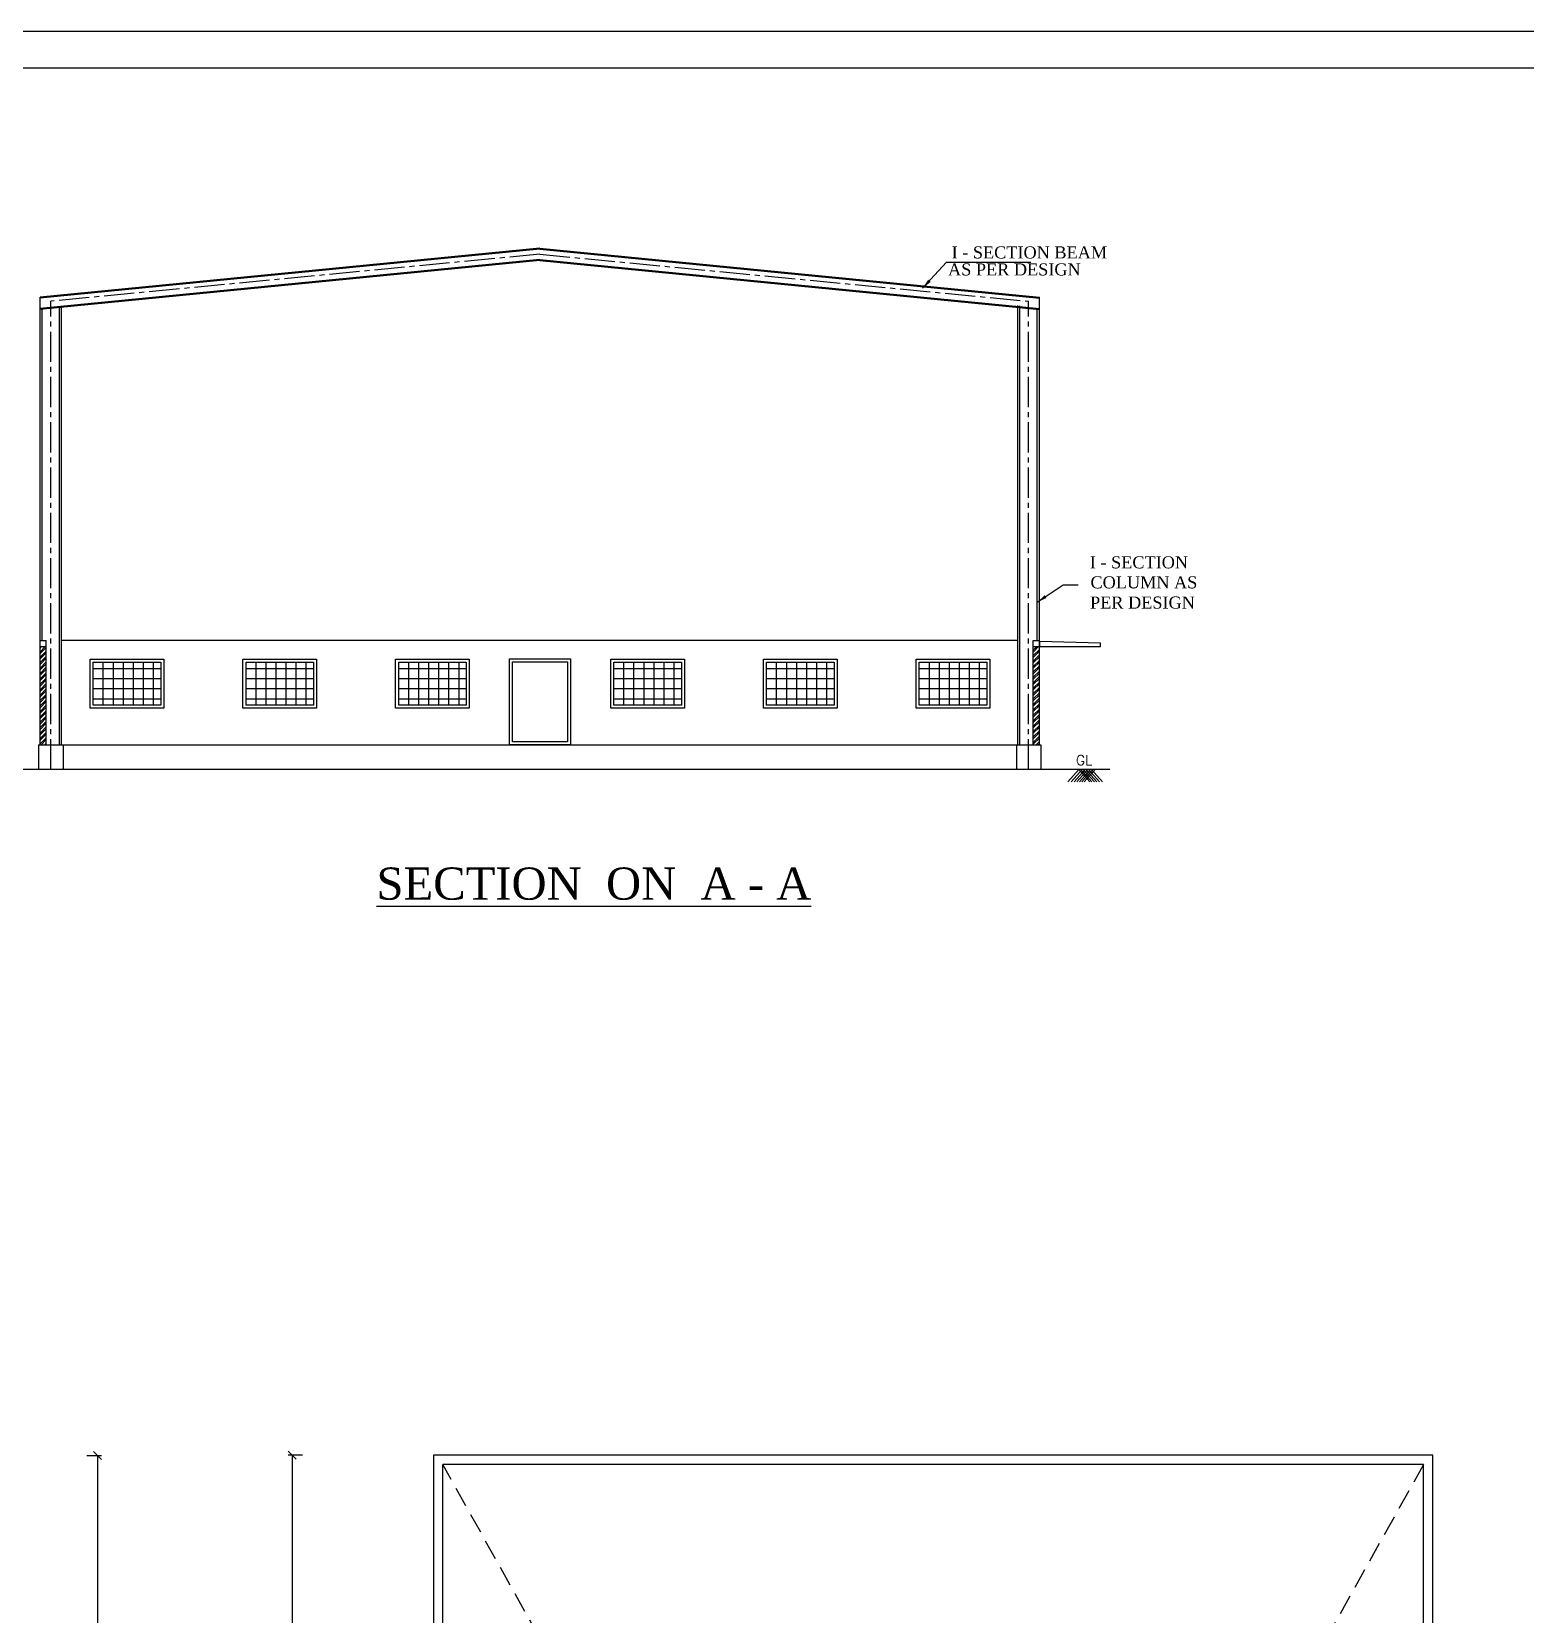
# Model space of a CAD drawing. Header units: metres. Extents: x 0 to 2856, y 0 to 1718.
# Drawn here: x 2762.16 to 2799.29, y 1651.28 to 1690.61 of the extents above; entities that cross this region are included whole.
import ezdxf

# ---------------------------------------------------------------- set-up
doc = ezdxf.new("R2010")
doc.units = ezdxf.units.M
doc.header["$MEASUREMENT"] = 0
doc.linetypes.add('CENTER2', pattern=[1.125, 0.75, -0.125, 0.125, -0.125])
doc.linetypes.add('HIDDEN', pattern=[0.375, 0.25, -0.125])
for name, color, linetype in [('dim', 12, 'Continuous'), ('hat', 5, 'Continuous'), ('hid', 174, 'HIDDEN')]:
    doc.layers.add(name, color=color, linetype=linetype)
doc.styles.add('rd', font='romand.shx')
doc.styles.add('Small', font='arial.ttf', dxfattribs={"height": 9})
doc.styles.add('Tahoma', font='times.ttf', dxfattribs={"height": 0.3})
doc.dimstyles.new('small', dxfattribs={"dimtxt": 0.23, "dimasz": 0.02, "dimexe": 0, "dimexo": 0, "dimgap": 0.09, "dimtad": 0, "dimdec": 0, "dimzin": 0, "dimdsep": 46, "dimlunit": 4, "dimtxsty": 'Small', "dimcen": 0.09, "dimclrd": 6, "dimclre": 4, "dimclrt": 7, "dimadec": 0, "dimazin": 0, "dimtfac": 1, "dimtdec": 0, "dimtofl": 0, "dimtmove": 0, "dimatfit": 3, "dimfxl": 0, "dimtolj": 1, "dimtzin": 0, "dimlwd": -1, "dimlwe": -1, "dimarcsym": 0})
doc.dimstyles.get("Standard").update_dxf_attribs({"dimtxt": 3, "dimasz": 3, "dimexe": 1, "dimexo": 1, "dimgap": 0.09, "dimtad": 0, "dimdec": 4, "dimzin": 2, "dimdsep": 46, "dimlunit": 4, "dimtxsty": 'rd', "dimblk": 'OBLIQUE', "dimcen": 0.09, "dimclrd": 12, "dimclre": 12, "dimclrt": 5, "dimadec": 0, "dimazin": 0, "dimtfac": 1, "dimtdec": 4, "dimtix": 1, "dimtmove": 2, "dimatfit": 3, "dimfxl": 0, "dimtolj": 1, "dimtzin": 0, "dimarcsym": 0})

# ---------------------------------------------------------------- blocks, each defined once
blk = doc.blocks.new('_Oblique')
at = {"color": 0, "linetype": 'ByBlock', "lineweight": -2}
blk.add_line((-0.5, -0.5), (0.5, 0.5), dxfattribs=at)
blk = doc.blocks.new('*D183')
at = {"layer": 'Defpoints', "color": 0}
for p in [(2763.431, 1655.226), (2763.79, 1655.226), (2763.431, 1611.43)]:
    blk.add_point(p, dxfattribs=at)
at = {"layer": 'dim', "color": 12, "lineweight": -2}
for p, q in [((2763.531, 1655.226), (2763.89, 1655.226)), ((2763.79, 1655.226), (2763.79, 1634.201)), ((2763.79, 1611.43), (2763.79, 1632.454)), ((2763.531, 1611.43), (2763.89, 1611.43))]:
    blk.add_line(p, q, dxfattribs=at)
at = {"layer": 'dim', "color": 12, "lineweight": -2, "xscale": 0.2, "yscale": 0.2, "zscale": 0.2}
for p, rotation in [((2763.79, 1655.226), 90), ((2763.79, 1611.43), 270)]:
    blk.add_blockref('_Oblique', p, dxfattribs=dict(at, rotation=rotation))
at = {"layer": 'dim', "color": 7, "insert": (2763.79, 1633.328), "char_height": 0.5, "attachment_point": 5, "rotation": 90, "style": 'rd'}
blk.add_mtext('\\A1;43.8', dxfattribs=at)
blk = doc.blocks.new('*D89')
at = {"layer": 'Defpoints', "color": 0}
for p in [(2768.991, 1655.236), (2768.631, 1611.431), (2768.991, 1611.431)]:
    blk.add_point(p, dxfattribs=at)
at = {"layer": 'dim', "color": 12, "lineweight": -2}
for p, q in [((2768.891, 1655.236), (2768.531, 1655.236)), ((2768.631, 1655.236), (2768.631, 1634.207)), ((2768.631, 1611.431), (2768.631, 1632.459)), ((2768.891, 1611.431), (2768.531, 1611.431))]:
    blk.add_line(p, q, dxfattribs=at)
at = {"layer": 'dim', "color": 12, "lineweight": -2, "xscale": 0.2, "yscale": 0.2, "zscale": 0.2}
for p, rotation in [((2768.631, 1655.236), 90), ((2768.631, 1611.431), 270)]:
    blk.add_blockref('_Oblique', p, dxfattribs=dict(at, rotation=rotation))
at = {"layer": 'dim', "color": 7, "insert": (2768.631, 1633.333), "char_height": 0.5, "attachment_point": 5, "rotation": 90, "style": 'rd'}
blk.add_mtext('\\A1;43.8', dxfattribs=at)

msp = doc.modelspace()

# ---------------------------------------------------------------- hatches: boundary and pattern name
at = {"linetype": 'Continuous', "lineweight": -2}
h = msp.add_hatch(dxfattribs=at)
h.set_pattern_fill('ANSI32', color=256, scale=0.254, style=0)
h.set_pattern_definition([(45, (1332.32228, 1836.95469), (-0.067351921, 0.067351921), []), (45, (1332.36718, 1836.95469), (-0.067351921, 0.067351921), [])])
h.paths.add_polyline_path([(2787.207, 1675.33), (2787.055, 1675.33), (2787.055, 1672.892), (2787.207, 1672.892)])
h.paths.add_polyline_path([(2762.518, 1675.33), (2762.366, 1675.33), (2762.366, 1672.892), (2762.518, 1672.892)])
at = {"layer": 'hat'}
h = msp.add_hatch(dxfattribs=at)
h.set_pattern_fill('ANSI37', color=256, scale=2, angle=45)
h.set_pattern_definition([(90, (215.68737, -374.21315), (-0.25, 1e-16), []), (180, (215.68737, -374.21315), (-1e-16, -0.25), [])])
h.paths.add_polyline_path([(2765.366, 1673.878), (2765.366, 1674.945), (2763.688, 1674.945), (2763.688, 1673.878)])
h = msp.add_hatch(dxfattribs=at)
h.set_pattern_fill('ANSI37', color=256, scale=2, angle=45)
h.set_pattern_definition([(90, (219.48367, -374.21315), (-0.25, 1e-16), []), (180, (219.48367, -374.21315), (-1e-16, -0.25), [])])
h.paths.add_polyline_path([(2769.162, 1673.878), (2769.162, 1674.945), (2767.485, 1674.945), (2767.485, 1673.878)])
h = msp.add_hatch(dxfattribs=at)
h.set_pattern_fill('ANSI37', color=256, scale=2, angle=45)
h.set_pattern_definition([(90, (223.27997, -374.21315), (-0.25, 1e-16), []), (180, (223.27997, -374.21315), (-1e-16, -0.25), [])])
h.paths.add_polyline_path([(2772.958, 1673.878), (2772.958, 1674.945), (2771.281, 1674.945), (2771.281, 1673.878)])
h = msp.add_hatch(dxfattribs=at)
h.set_pattern_fill('ANSI37', color=256, scale=2, angle=45)
h.set_pattern_definition([(90, (228.62997, -374.21315), (-0.25, 1e-16), []), (180, (228.62997, -374.21315), (-1e-16, -0.25), [])])
h.paths.add_polyline_path([(2778.308, 1673.878), (2778.308, 1674.945), (2776.631, 1674.945), (2776.631, 1673.878)])
h = msp.add_hatch(dxfattribs=at)
h.set_pattern_fill('ANSI37', color=256, scale=2, angle=45)
h.set_pattern_definition([(90, (232.42627, -374.21315), (-0.25, 1e-16), []), (180, (232.42627, -374.21315), (-1e-16, -0.25), [])])
h.paths.add_polyline_path([(2782.105, 1673.878), (2782.105, 1674.945), (2780.427, 1674.945), (2780.427, 1673.878)])
h = msp.add_hatch(dxfattribs=at)
h.set_pattern_fill('ANSI37', color=256, scale=2, angle=45)
h.set_pattern_definition([(90, (236.22257, -374.21315), (-0.25, 1e-16), []), (180, (236.22257, -374.21315), (-1e-16, -0.25), [])])
h.paths.add_polyline_path([(2785.901, 1673.878), (2785.901, 1674.945), (2784.223, 1674.945), (2784.223, 1673.878)])

# ---------------------------------------------------------------- linework, layer by layer
at = {"linetype": 'Continuous', "lineweight": -2}
for p, q in [((2774.787, 1685.236), (2762.366, 1684.017)), ((2774.787, 1685.21), (2762.366, 1683.991)), ((2774.787, 1684.951), (2762.366, 1683.732)), ((2774.787, 1685.236), (2787.207, 1684.017)), ((2774.787, 1685.21), (2787.207, 1683.991)), ((2774.787, 1684.951), (2787.207, 1683.732)), ((2774.787, 1684.925), (2762.366, 1683.706)), ((2774.787, 1684.925), (2787.207, 1683.706)), ((2762.366, 1672.892), (2762.366, 1684.017)), ((2786.674, 1672.892), (2786.674, 1683.811)), ((2786.725, 1672.892), (2786.725, 1683.801)), ((2787.207, 1672.892), (2787.207, 1684.017)), ((2762.417, 1675.482), (2762.417, 1683.711)), ((2762.849, 1672.892), (2762.849, 1683.754)), ((2762.899, 1672.892), (2762.899, 1683.759)), ((2787.156, 1675.482), (2787.156, 1683.716)), ((2762.366, 1675.482), (2762.518, 1675.482)), ((2762.366, 1675.33), (2762.518, 1675.33)), ((2762.518, 1672.892), (2762.518, 1675.482)), ((2786.674, 1675.482), (2762.899, 1675.482)), ((2787.055, 1672.892), (2787.055, 1675.482)), ((2787.055, 1675.482), (2787.207, 1675.482)), ((2787.055, 1675.33), (2787.207, 1675.33)), ((2788.731, 1675.419), (2787.207, 1675.457)), ((2787.207, 1675.457), (2787.207, 1675.33)), ((2787.207, 1675.33), (2788.731, 1675.33)), ((2788.731, 1675.33), (2788.731, 1675.419)), ((2762.328, 1672.892), (2787.245, 1672.892)), ((2762.328, 1672.892), (2762.328, 1672.282)), ((2762.938, 1672.892), (2762.938, 1672.282)), ((2786.636, 1672.892), (2786.636, 1672.282)), ((2787.245, 1672.892), (2787.245, 1672.282)), ((2759.4, 1672.282), (2762.328, 1672.282)), ((2762.328, 1672.282), (2787.245, 1672.282)), ((2787.207, 1672.282), (2788.959, 1672.282))]:
    msp.add_line(p, q, dxfattribs=at)
at = {"linetype": 'CENTER2', "lineweight": -2}
for p, q in [((2774.787, 1685.081), (2762.633, 1683.914)), ((2774.787, 1685.081), (2786.941, 1683.914)), ((2762.633, 1672.282), (2762.633, 1683.914)), ((2786.941, 1672.282), (2786.941, 1683.914))]:
    msp.add_line(p, q, dxfattribs=at)
at = {"lineweight": -2}
for p, q in [((2788.195, 1672.282), (2787.912, 1671.973)), ((2788.278, 1672.282), (2787.996, 1671.973)), ((2788.353, 1672.282), (2788.071, 1671.973)), ((2788.424, 1672.282), (2788.141, 1671.973)), ((2788.177, 1672.282), (2788.459, 1671.973)), ((2788.485, 1672.282), (2788.203, 1671.973)), ((2788.23, 1672.282), (2788.512, 1671.973)), ((2788.547, 1672.282), (2788.264, 1671.973)), ((2788.291, 1672.282), (2788.574, 1671.973)), ((2788.6, 1672.282), (2788.317, 1671.973)), ((2788.353, 1672.282), (2788.635, 1671.973)), ((2788.423, 1672.282), (2788.706, 1671.973)), ((2788.498, 1672.282), (2788.781, 1671.973))]:
    msp.add_line(p, q, dxfattribs=at)
for p, q in [((2772.376, 1611.431), (2772.376, 1655.006)), ((2796.757, 1655.006), (2772.376, 1655.006)), ((2796.757, 1611.431), (2796.757, 1655.006))]:
    msp.add_line(p, q)
at = {"color": 30}
for points in [[(2689.318, 1574.683), (2855.825, 1574.683), (2855.825, 1690.613), (2689.318, 1690.613)], [(2690.223, 1575.588), (2854.92, 1575.588), (2854.92, 1689.708), (2690.223, 1689.708), (2690.223, 1575.588)]]:
    msp.add_lwpolyline(points, close=True, dxfattribs=at)
at = {"linetype": 'Continuous', "lineweight": -2}
for points in [[(2763.612, 1675.021), (2765.442, 1675.021), (2765.442, 1673.802), (2763.612, 1673.802)], [(2763.688, 1674.945), (2765.366, 1674.945), (2765.366, 1673.878), (2763.688, 1673.878)], [(2767.408, 1675.021), (2769.238, 1675.021), (2769.238, 1673.802), (2767.408, 1673.802)], [(2767.485, 1674.945), (2769.162, 1674.945), (2769.162, 1673.878), (2767.485, 1673.878)], [(2771.205, 1675.021), (2773.035, 1675.021), (2773.035, 1673.802), (2771.205, 1673.802)], [(2771.281, 1674.945), (2772.958, 1674.945), (2772.958, 1673.878), (2771.281, 1673.878)], [(2774.035, 1675.025), (2775.555, 1675.025), (2775.555, 1672.892), (2774.035, 1672.892)], [(2774.111, 1674.949), (2775.478, 1674.949), (2775.478, 1672.968), (2774.111, 1672.968)], [(2776.555, 1675.021), (2778.385, 1675.021), (2778.385, 1673.802), (2776.555, 1673.802)], [(2776.631, 1674.945), (2778.308, 1674.945), (2778.308, 1673.878), (2776.631, 1673.878)], [(2780.351, 1675.021), (2782.181, 1675.021), (2782.181, 1673.802), (2780.351, 1673.802)], [(2780.427, 1674.945), (2782.105, 1674.945), (2782.105, 1673.878), (2780.427, 1673.878)], [(2784.147, 1675.021), (2785.977, 1675.021), (2785.977, 1673.802), (2784.147, 1673.802)], [(2784.223, 1674.945), (2785.901, 1674.945), (2785.901, 1673.878), (2784.223, 1673.878)]]:
    msp.add_lwpolyline(points, close=True, dxfattribs=at)
msp.add_lwpolyline([(2796.987, 1648.236), (2796.987, 1655.236), (2772.146, 1655.236), (2772.146, 1648.236)])
at = {"layer": 'hid', "linetype": 'HIDDEN', "lineweight": -2, "ltscale": 2}
for p, q in [((2796.757, 1655.006), (2772.376, 1611.431)), ((2796.757, 1611.431), (2772.376, 1655.006))]:
    msp.add_line(p, q, dxfattribs=at)

# ---------------------------------------------------------------- texts
at = {"style": 'Tahoma'}
for s, height, p in [('I - SECTION BEAM', 0.3, (2785.026, 1684.977)), ('AS PER DESIGN', 0.3, (2784.937, 1684.554)), ('I - SECTION', 0.3, (2788.462, 1677.275)), ('COLUMN AS', 0.3, (2788.478, 1676.778)), ('PER DESIGN', 0.3, (2788.468, 1676.275)), ('%%USECTION  ON  A - A', 0.8, (2770.729, 1669.042))]:
    msp.add_text(s, height=height, dxfattribs=at).set_placement(p)
at = {"insert": (2788.321, 1672.509), "char_height": 0.2489, "attachment_point": 5, "style": 'rd'}
msp.add_mtext('GL', dxfattribs=at)

# ---------------------------------------------------------------- dimensions: what is measured, and where the dimension line sits
at = {"layer": 'dim'}
for base, p1, p2, angle, picture, middle in [((2763.79, 1655.226), (2763.431, 1611.43), (2763.431, 1655.226), 270, '*D183', (2763.79, 1633.328)), ((2768.6311, 1611.431), (2768.9905, 1655.2356), (2768.9905, 1611.431), 90, '*D89', (2768.6311, 1633.3333))]:
    dim = msp.add_linear_dim(base=base, p1=p1, p2=p2, angle=angle, dimstyle='Standard', override={"dimscale": 0.1, "dimtxt": 5, "dimasz": 2, "dimgap": 1, "dimdec": 2, "dimzin": 8, "dimlunit": 2, "dimpost": '\\X', "dimclrt": 7, "dimtdec": 2, "dimtofl": 0, "dimfxl": 0.18, "dimarcsym": 1}, dxfattribs=at)
    dim.commit()
    dim.dimension.update_dxf_attribs({"geometry": picture, "text_midpoint": middle})

# ---------------------------------------------------------------- leaders
at = {"linetype": 'Continuous', "lineweight": -2}
for points, override in [([(2784.306, 1684.237), (2784.897, 1684.888), (2786.996, 1684.888)], {"dimasz": 0.25, "dimclrd": 8}), ([(2787.156, 1676.435), (2787.798, 1676.867), (2788.173, 1676.867)], {"dimasz": 0.25, "dimgap": 0.09, "dimtad": 0, "dimclrd": 8})]:
    msp.add_leader(points, dimstyle='small', override=override, dxfattribs=at)

doc.saveas('drawing.dxf')
